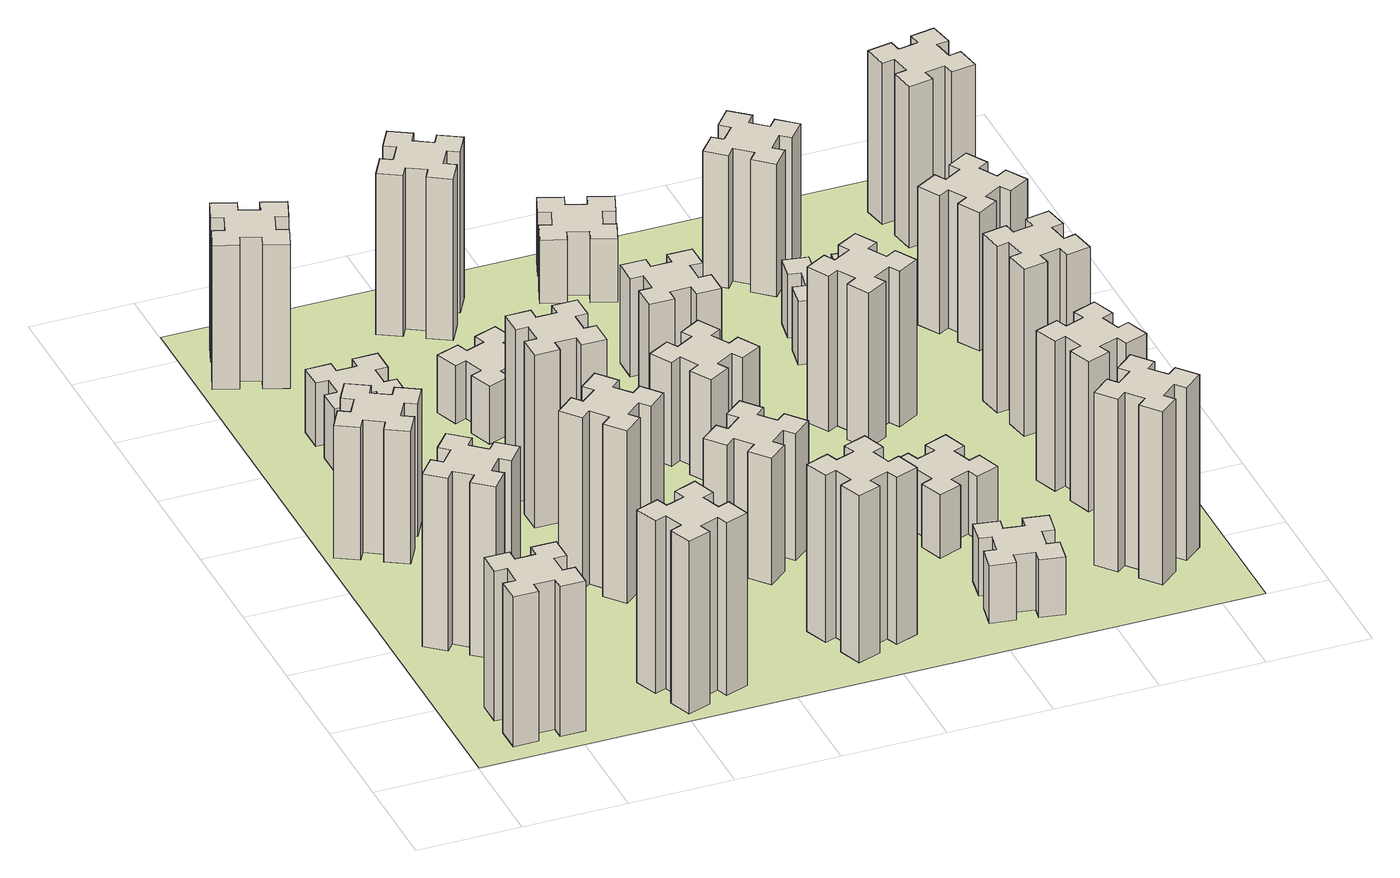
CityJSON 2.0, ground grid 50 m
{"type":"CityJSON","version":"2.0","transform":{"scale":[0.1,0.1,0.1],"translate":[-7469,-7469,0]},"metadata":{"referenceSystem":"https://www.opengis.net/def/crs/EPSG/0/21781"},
"CityObjects":{
"building1":{"type":"Building","attributes":{"class":"1000","function":"1000","usage":"1000","yearOfConstruction":2016,"roofType":"1000","measuredHeight":78,"storeysAboveGround":30,"storeysBelowGround":0},"geometry":[{"type":"Solid","lod":"1","boundaries":[[[[0,1,2,3,4,5,6,7,8,9,10,11,12,13,14,15,16,17,18,19]],[[17,16,20,21]],[[16,15,22,20]],[[15,14,23,22]],[[14,13,24,23]],[[13,12,25,24]],[[12,11,26,25]],[[11,10,27,26]],[[10,9,28,27]],[[9,8,29,28]],[[8,7,30,29]],[[7,6,31,30]],[[6,5,32,31]],[[5,4,33,32]],[[4,3,34,33]],[[3,2,35,34]],[[2,1,36,35]],[[1,0,37,36]],[[0,19,38,37]],[[19,18,39,38]],[[18,17,21,39]],[[24,25,26,27,28,29,30,31,32,33,34,35,36,37,38,39,21,20,22,23]]]]}]},
"building2":{"type":"Building","attributes":{"class":"1000","function":"1000","usage":"1000","yearOfConstruction":2016,"roofType":"1000","measuredHeight":90,"storeysAboveGround":30,"storeysBelowGround":0},"geometry":[{"type":"Solid","lod":"1","boundaries":[[[[40,41,42,43,44,45,46,47,48,49,50,51,52,53,54,55,56,57,58,59]],[[57,56,60,61]],[[56,55,62,60]],[[55,54,63,62]],[[54,53,64,63]],[[53,52,65,64]],[[52,51,66,65]],[[51,50,67,66]],[[50,49,68,67]],[[49,48,69,68]],[[48,47,70,69]],[[47,46,71,70]],[[46,45,72,71]],[[45,44,73,72]],[[44,43,74,73]],[[43,42,75,74]],[[42,41,76,75]],[[41,40,77,76]],[[40,59,78,77]],[[59,58,79,78]],[[58,57,61,79]],[[64,65,66,67,68,69,70,71,72,73,74,75,76,77,78,79,61,60,62,63]]]]}]},
"building3":{"type":"Building","attributes":{"class":"1000","function":"1000","usage":"1000","yearOfConstruction":2016,"roofType":"1000","measuredHeight":69,"storeysAboveGround":30,"storeysBelowGround":0},"geometry":[{"type":"Solid","lod":"1","boundaries":[[[[80,81,82,83,84,85,86,87,88,89,90,91,92,93,94,95,96,97,98,99]],[[97,96,100,101]],[[96,95,102,100]],[[95,94,103,102]],[[94,93,104,103]],[[93,92,105,104]],[[92,91,106,105]],[[91,90,107,106]],[[90,89,108,107]],[[89,88,109,108]],[[88,87,110,109]],[[87,86,111,110]],[[86,85,112,111]],[[85,84,113,112]],[[84,83,114,113]],[[83,82,115,114]],[[82,81,116,115]],[[81,80,117,116]],[[80,99,118,117]],[[99,98,119,118]],[[98,97,101,119]],[[104,105,106,107,108,109,110,111,112,113,114,115,116,117,118,119,101,100,102,103]]]]}]},
"building4":{"type":"Building","attributes":{"class":"1000","function":"1000","usage":"1000","yearOfConstruction":2016,"roofType":"1000","measuredHeight":90,"storeysAboveGround":30,"storeysBelowGround":0},"geometry":[{"type":"Solid","lod":"1","boundaries":[[[[120,121,122,123,124,125,126,127,128,129,130,131,132,133,134,135,136,137,138,139]],[[137,136,140,141]],[[136,135,142,140]],[[135,134,143,142]],[[134,133,144,143]],[[133,132,145,144]],[[132,131,146,145]],[[131,130,147,146]],[[130,129,148,147]],[[129,128,149,148]],[[128,127,150,149]],[[127,126,151,150]],[[126,125,152,151]],[[125,124,153,152]],[[124,123,154,153]],[[123,122,155,154]],[[122,121,156,155]],[[121,120,157,156]],[[120,139,158,157]],[[139,138,159,158]],[[138,137,141,159]],[[144,145,146,147,148,149,150,151,152,153,154,155,156,157,158,159,141,140,142,143]]]]}]},
"building5":{"type":"Building","attributes":{"class":"1000","function":"1000","usage":"1000","yearOfConstruction":2016,"roofType":"1000","measuredHeight":33,"storeysAboveGround":30,"storeysBelowGround":0},"geometry":[{"type":"Solid","lod":"1","boundaries":[[[[160,161,162,163,164,165,166,167,168,169,170,171,172,173,174,175,176,177,178,179]],[[177,176,180,181]],[[176,175,182,180]],[[175,174,183,182]],[[174,173,184,183]],[[173,172,185,184]],[[172,171,186,185]],[[171,170,187,186]],[[170,169,188,187]],[[169,168,189,188]],[[168,167,190,189]],[[167,166,191,190]],[[166,165,192,191]],[[165,164,193,192]],[[164,163,194,193]],[[163,162,195,194]],[[162,161,196,195]],[[161,160,197,196]],[[160,179,198,197]],[[179,178,199,198]],[[178,177,181,199]],[[184,185,186,187,188,189,190,191,192,193,194,195,196,197,198,199,181,180,182,183]]]]}]},
"building6":{"type":"Building","attributes":{"class":"1000","function":"1000","usage":"1000","yearOfConstruction":2016,"roofType":"1000","measuredHeight":75,"storeysAboveGround":30,"storeysBelowGround":0},"geometry":[{"type":"Solid","lod":"1","boundaries":[[[[200,201,202,203,204,205,206,207,208,209,210,211,212,213,214,215,216,217,218,219]],[[217,216,220,221]],[[216,215,222,220]],[[215,214,223,222]],[[214,213,224,223]],[[213,212,225,224]],[[212,211,226,225]],[[211,210,227,226]],[[210,209,228,227]],[[209,208,229,228]],[[208,207,230,229]],[[207,206,231,230]],[[206,205,232,231]],[[205,204,233,232]],[[204,203,234,233]],[[203,202,235,234]],[[202,201,236,235]],[[201,200,237,236]],[[200,219,238,237]],[[219,218,239,238]],[[218,217,221,239]],[[224,225,226,227,228,229,230,231,232,233,234,235,236,237,238,239,221,220,222,223]]]]}]},
"building7":{"type":"Building","attributes":{"class":"1000","function":"1000","usage":"1000","yearOfConstruction":2016,"roofType":"1000","measuredHeight":90,"storeysAboveGround":30,"storeysBelowGround":0},"geometry":[{"type":"Solid","lod":"1","boundaries":[[[[240,241,242,243,244,245,246,247,248,249,250,251,252,253,254,255,256,257,258,259]],[[257,256,260,261]],[[256,255,262,260]],[[255,254,263,262]],[[254,253,264,263]],[[253,252,265,264]],[[252,251,266,265]],[[251,250,267,266]],[[250,249,268,267]],[[249,248,269,268]],[[248,247,270,269]],[[247,246,271,270]],[[246,245,272,271]],[[245,244,273,272]],[[244,243,274,273]],[[243,242,275,274]],[[242,241,276,275]],[[241,240,277,276]],[[240,259,278,277]],[[259,258,279,278]],[[258,257,261,279]],[[264,265,266,267,268,269,270,271,272,273,274,275,276,277,278,279,261,260,262,263]]]]}]},
"building8":{"type":"Building","attributes":{"class":"1000","function":"1000","usage":"1000","yearOfConstruction":2016,"roofType":"1000","measuredHeight":90,"storeysAboveGround":30,"storeysBelowGround":0},"geometry":[{"type":"Solid","lod":"1","boundaries":[[[[280,281,282,283,284,285,286,287,288,289,290,291,292,293,294,295,296,297,298,299]],[[297,296,300,301]],[[296,295,302,300]],[[295,294,303,302]],[[294,293,304,303]],[[293,292,305,304]],[[292,291,306,305]],[[291,290,307,306]],[[290,289,308,307]],[[289,288,309,308]],[[288,287,310,309]],[[287,286,311,310]],[[286,285,312,311]],[[285,284,313,312]],[[284,283,314,313]],[[283,282,315,314]],[[282,281,316,315]],[[281,280,317,316]],[[280,299,318,317]],[[299,298,319,318]],[[298,297,301,319]],[[304,305,306,307,308,309,310,311,312,313,314,315,316,317,318,319,301,300,302,303]]]]}]},
"building9":{"type":"Building","attributes":{"class":"1000","function":"1000","usage":"1000","yearOfConstruction":2016,"roofType":"1000","measuredHeight":30,"storeysAboveGround":30,"storeysBelowGround":0},"geometry":[{"type":"Solid","lod":"1","boundaries":[[[[320,321,322,323,324,325,326,327,328,329,330,331,332,333,334,335,336,337,338,339]],[[337,336,340,341]],[[336,335,342,340]],[[335,334,343,342]],[[334,333,344,343]],[[333,332,345,344]],[[332,331,346,345]],[[331,330,347,346]],[[330,329,348,347]],[[329,328,349,348]],[[328,327,350,349]],[[327,326,351,350]],[[326,325,352,351]],[[325,324,353,352]],[[324,323,354,353]],[[323,322,355,354]],[[322,321,356,355]],[[321,320,357,356]],[[320,339,358,357]],[[339,338,359,358]],[[338,337,341,359]],[[344,345,346,347,348,349,350,351,352,353,354,355,356,357,358,359,341,340,342,343]]]]}]},
"building10":{"type":"Building","attributes":{"class":"1000","function":"1000","usage":"1000","yearOfConstruction":2016,"roofType":"1000","measuredHeight":87,"storeysAboveGround":30,"storeysBelowGround":0},"geometry":[{"type":"Solid","lod":"1","boundaries":[[[[360,361,362,363,364,365,366,367,368,369,370,371,372,373,374,375,376,377,378,379]],[[377,376,380,381]],[[376,375,382,380]],[[375,374,383,382]],[[374,373,384,383]],[[373,372,385,384]],[[372,371,386,385]],[[371,370,387,386]],[[370,369,388,387]],[[369,368,389,388]],[[368,367,390,389]],[[367,366,391,390]],[[366,365,392,391]],[[365,364,393,392]],[[364,363,394,393]],[[363,362,395,394]],[[362,361,396,395]],[[361,360,397,396]],[[360,379,398,397]],[[379,378,399,398]],[[378,377,381,399]],[[384,385,386,387,388,389,390,391,392,393,394,395,396,397,398,399,381,380,382,383]]]]}]},
"building11":{"type":"Building","attributes":{"class":"1000","function":"1000","usage":"1000","yearOfConstruction":2016,"roofType":"1000","measuredHeight":66,"storeysAboveGround":30,"storeysBelowGround":0},"geometry":[{"type":"Solid","lod":"1","boundaries":[[[[400,401,402,403,404,405,406,407,408,409,410,411,412,413,414,415,416,417,418,419]],[[417,416,420,421]],[[416,415,422,420]],[[415,414,423,422]],[[414,413,424,423]],[[413,412,425,424]],[[412,411,426,425]],[[411,410,427,426]],[[410,409,428,427]],[[409,408,429,428]],[[408,407,430,429]],[[407,406,431,430]],[[406,405,432,431]],[[405,404,433,432]],[[404,403,434,433]],[[403,402,435,434]],[[402,401,436,435]],[[401,400,437,436]],[[400,419,438,437]],[[419,418,439,438]],[[418,417,421,439]],[[424,425,426,427,428,429,430,431,432,433,434,435,436,437,438,439,421,420,422,423]]]]}]},
"building12":{"type":"Building","attributes":{"class":"1000","function":"1000","usage":"1000","yearOfConstruction":2016,"roofType":"1000","measuredHeight":84,"storeysAboveGround":30,"storeysBelowGround":0},"geometry":[{"type":"Solid","lod":"1","boundaries":[[[[440,441,442,443,444,445,446,447,448,449,450,451,452,453,454,455,456,457,458,459]],[[457,456,460,461]],[[456,455,462,460]],[[455,454,463,462]],[[454,453,464,463]],[[453,452,465,464]],[[452,451,466,465]],[[451,450,467,466]],[[450,449,468,467]],[[449,448,469,468]],[[448,447,470,469]],[[447,446,471,470]],[[446,445,472,471]],[[445,444,473,472]],[[444,443,474,473]],[[443,442,475,474]],[[442,441,476,475]],[[441,440,477,476]],[[440,459,478,477]],[[459,458,479,478]],[[458,457,461,479]],[[464,465,466,467,468,469,470,471,472,473,474,475,476,477,478,479,461,460,462,463]]]]}]},
"building13":{"type":"Building","attributes":{"class":"1000","function":"1000","usage":"1000","yearOfConstruction":2016,"roofType":"1000","measuredHeight":54,"storeysAboveGround":30,"storeysBelowGround":0},"geometry":[{"type":"Solid","lod":"1","boundaries":[[[[480,481,482,483,484,485,486,487,488,489,490,491,492,493,494,495,496,497,498,499]],[[497,496,500,501]],[[496,495,502,500]],[[495,494,503,502]],[[494,493,504,503]],[[493,492,505,504]],[[492,491,506,505]],[[491,490,507,506]],[[490,489,508,507]],[[489,488,509,508]],[[488,487,510,509]],[[487,486,511,510]],[[486,485,512,511]],[[485,484,513,512]],[[484,483,514,513]],[[483,482,515,514]],[[482,481,516,515]],[[481,480,517,516]],[[480,499,518,517]],[[499,498,519,518]],[[498,497,501,519]],[[504,505,506,507,508,509,510,511,512,513,514,515,516,517,518,519,501,500,502,503]]]]}]},
"building14":{"type":"Building","attributes":{"class":"1000","function":"1000","usage":"1000","yearOfConstruction":2016,"roofType":"1000","measuredHeight":51,"storeysAboveGround":30,"storeysBelowGround":0},"geometry":[{"type":"Solid","lod":"1","boundaries":[[[[520,521,522,523,524,525,526,527,528,529,530,531,532,533,534,535,536,537,538,539]],[[537,536,540,541]],[[536,535,542,540]],[[535,534,543,542]],[[534,533,544,543]],[[533,532,545,544]],[[532,531,546,545]],[[531,530,547,546]],[[530,529,548,547]],[[529,528,549,548]],[[528,527,550,549]],[[527,526,551,550]],[[526,525,552,551]],[[525,524,553,552]],[[524,523,554,553]],[[523,522,555,554]],[[522,521,556,555]],[[521,520,557,556]],[[520,539,558,557]],[[539,538,559,558]],[[538,537,541,559]],[[544,545,546,547,548,549,550,551,552,553,554,555,556,557,558,559,541,540,542,543]]]]}]},
"building15":{"type":"Building","attributes":{"class":"1000","function":"1000","usage":"1000","yearOfConstruction":2016,"roofType":"1000","measuredHeight":30,"storeysAboveGround":30,"storeysBelowGround":0},"geometry":[{"type":"Solid","lod":"1","boundaries":[[[[560,561,562,563,564,565,566,567,568,569,570,571,572,573,574,575,576,577,578,579]],[[577,576,580,581]],[[576,575,582,580]],[[575,574,583,582]],[[574,573,584,583]],[[573,572,585,584]],[[572,571,586,585]],[[571,570,587,586]],[[570,569,588,587]],[[569,568,589,588]],[[568,567,590,589]],[[567,566,591,590]],[[566,565,592,591]],[[565,564,593,592]],[[564,563,594,593]],[[563,562,595,594]],[[562,561,596,595]],[[561,560,597,596]],[[560,579,598,597]],[[579,578,599,598]],[[578,577,581,599]],[[584,585,586,587,588,589,590,591,592,593,594,595,596,597,598,599,581,580,582,583]]]]}]},
"building16":{"type":"Building","attributes":{"class":"1000","function":"1000","usage":"1000","yearOfConstruction":2016,"roofType":"1000","measuredHeight":33,"storeysAboveGround":30,"storeysBelowGround":0},"geometry":[{"type":"Solid","lod":"1","boundaries":[[[[600,601,602,603,604,605,606,607,608,609,610,611,612,613,614,615,616,617,618,619]],[[617,616,620,621]],[[616,615,622,620]],[[615,614,623,622]],[[614,613,624,623]],[[613,612,625,624]],[[612,611,626,625]],[[611,610,627,626]],[[610,609,628,627]],[[609,608,629,628]],[[608,607,630,629]],[[607,606,631,630]],[[606,605,632,631]],[[605,604,633,632]],[[604,603,634,633]],[[603,602,635,634]],[[602,601,636,635]],[[601,600,637,636]],[[600,619,638,637]],[[619,618,639,638]],[[618,617,621,639]],[[624,625,626,627,628,629,630,631,632,633,634,635,636,637,638,639,621,620,622,623]]]]}]},
"building17":{"type":"Building","attributes":{"class":"1000","function":"1000","usage":"1000","yearOfConstruction":2016,"roofType":"1000","measuredHeight":33,"storeysAboveGround":30,"storeysBelowGround":0},"geometry":[{"type":"Solid","lod":"1","boundaries":[[[[640,641,642,643,644,645,646,647,648,649,650,651,652,653,654,655,656,657,658,659]],[[657,656,660,661]],[[656,655,662,660]],[[655,654,663,662]],[[654,653,664,663]],[[653,652,665,664]],[[652,651,666,665]],[[651,650,667,666]],[[650,649,668,667]],[[649,648,669,668]],[[648,647,670,669]],[[647,646,671,670]],[[646,645,672,671]],[[645,644,673,672]],[[644,643,674,673]],[[643,642,675,674]],[[642,641,676,675]],[[641,640,677,676]],[[640,659,678,677]],[[659,658,679,678]],[[658,657,661,679]],[[664,665,666,667,668,669,670,671,672,673,674,675,676,677,678,679,661,660,662,663]]]]}]},
"building18":{"type":"Building","attributes":{"class":"1000","function":"1000","usage":"1000","yearOfConstruction":2016,"roofType":"1000","measuredHeight":81,"storeysAboveGround":30,"storeysBelowGround":0},"geometry":[{"type":"Solid","lod":"1","boundaries":[[[[680,681,682,683,684,685,686,687,688,689,690,691,692,693,694,695,696,697,698,699]],[[697,696,700,701]],[[696,695,702,700]],[[695,694,703,702]],[[694,693,704,703]],[[693,692,705,704]],[[692,691,706,705]],[[691,690,707,706]],[[690,689,708,707]],[[689,688,709,708]],[[688,687,710,709]],[[687,686,711,710]],[[686,685,712,711]],[[685,684,713,712]],[[684,683,714,713]],[[683,682,715,714]],[[682,681,716,715]],[[681,680,717,716]],[[680,699,718,717]],[[699,698,719,718]],[[698,697,701,719]],[[704,705,706,707,708,709,710,711,712,713,714,715,716,717,718,719,701,700,702,703]]]]}]},
"building19":{"type":"Building","attributes":{"class":"1000","function":"1000","usage":"1000","yearOfConstruction":2016,"roofType":"1000","measuredHeight":33,"storeysAboveGround":30,"storeysBelowGround":0},"geometry":[{"type":"Solid","lod":"1","boundaries":[[[[720,721,722,723,724,725,726,727,728,729,730,731,732,733,734,735,736,737,738,739]],[[737,736,740,741]],[[736,735,742,740]],[[735,734,743,742]],[[734,733,744,743]],[[733,732,745,744]],[[732,731,746,745]],[[731,730,747,746]],[[730,729,748,747]],[[729,728,749,748]],[[728,727,750,749]],[[727,726,751,750]],[[726,725,752,751]],[[725,724,753,752]],[[724,723,754,753]],[[723,722,755,754]],[[722,721,756,755]],[[721,720,757,756]],[[720,739,758,757]],[[739,738,759,758]],[[738,737,741,759]],[[744,745,746,747,748,749,750,751,752,753,754,755,756,757,758,759,741,740,742,743]]]]}]},
"building20":{"type":"Building","attributes":{"class":"1000","function":"1000","usage":"1000","yearOfConstruction":2016,"roofType":"1000","measuredHeight":90,"storeysAboveGround":30,"storeysBelowGround":0},"geometry":[{"type":"Solid","lod":"1","boundaries":[[[[760,761,762,763,764,765,766,767,768,769,770,771,772,773,774,775,776,777,778,779]],[[777,776,780,781]],[[776,775,782,780]],[[775,774,783,782]],[[774,773,784,783]],[[773,772,785,784]],[[772,771,786,785]],[[771,770,787,786]],[[770,769,788,787]],[[769,768,789,788]],[[768,767,790,789]],[[767,766,791,790]],[[766,765,792,791]],[[765,764,793,792]],[[764,763,794,793]],[[763,762,795,794]],[[762,761,796,795]],[[761,760,797,796]],[[760,779,798,797]],[[779,778,799,798]],[[778,777,781,799]],[[784,785,786,787,788,789,790,791,792,793,794,795,796,797,798,799,781,780,782,783]]]]}]},
"building21":{"type":"Building","attributes":{"class":"1000","function":"1000","usage":"1000","yearOfConstruction":2016,"roofType":"1000","measuredHeight":69,"storeysAboveGround":30,"storeysBelowGround":0},"geometry":[{"type":"Solid","lod":"1","boundaries":[[[[800,801,802,803,804,805,806,807,808,809,810,811,812,813,814,815,816,817,818,819]],[[817,816,820,821]],[[816,815,822,820]],[[815,814,823,822]],[[814,813,824,823]],[[813,812,825,824]],[[812,811,826,825]],[[811,810,827,826]],[[810,809,828,827]],[[809,808,829,828]],[[808,807,830,829]],[[807,806,831,830]],[[806,805,832,831]],[[805,804,833,832]],[[804,803,834,833]],[[803,802,835,834]],[[802,801,836,835]],[[801,800,837,836]],[[800,819,838,837]],[[819,818,839,838]],[[818,817,821,839]],[[824,825,826,827,828,829,830,831,832,833,834,835,836,837,838,839,821,820,822,823]]]]}]},
"building22":{"type":"Building","attributes":{"class":"1000","function":"1000","usage":"1000","yearOfConstruction":2016,"roofType":"1000","measuredHeight":78,"storeysAboveGround":30,"storeysBelowGround":0},"geometry":[{"type":"Solid","lod":"1","boundaries":[[[[840,841,842,843,844,845,846,847,848,849,850,851,852,853,854,855,856,857,858,859]],[[857,856,860,861]],[[856,855,862,860]],[[855,854,863,862]],[[854,853,864,863]],[[853,852,865,864]],[[852,851,866,865]],[[851,850,867,866]],[[850,849,868,867]],[[849,848,869,868]],[[848,847,870,869]],[[847,846,871,870]],[[846,845,872,871]],[[845,844,873,872]],[[844,843,874,873]],[[843,842,875,874]],[[842,841,876,875]],[[841,840,877,876]],[[840,859,878,877]],[[859,858,879,878]],[[858,857,861,879]],[[864,865,866,867,868,869,870,871,872,873,874,875,876,877,878,879,861,860,862,863]]]]}]},
"building23":{"type":"Building","attributes":{"class":"1000","function":"1000","usage":"1000","yearOfConstruction":2016,"roofType":"1000","measuredHeight":87,"storeysAboveGround":30,"storeysBelowGround":0},"geometry":[{"type":"Solid","lod":"1","boundaries":[[[[880,881,882,883,884,885,886,887,888,889,890,891,892,893,894,895,896,897,898,899]],[[897,896,900,901]],[[896,895,902,900]],[[895,894,903,902]],[[894,893,904,903]],[[893,892,905,904]],[[892,891,906,905]],[[891,890,907,906]],[[890,889,908,907]],[[889,888,909,908]],[[888,887,910,909]],[[887,886,911,910]],[[886,885,912,911]],[[885,884,913,912]],[[884,883,914,913]],[[883,882,915,914]],[[882,881,916,915]],[[881,880,917,916]],[[880,899,918,917]],[[899,898,919,918]],[[898,897,901,919]],[[904,905,906,907,908,909,910,911,912,913,914,915,916,917,918,919,901,900,902,903]]]]}]},
"building24":{"type":"Building","attributes":{"class":"1000","function":"1000","usage":"1000","yearOfConstruction":2016,"roofType":"1000","measuredHeight":72,"storeysAboveGround":30,"storeysBelowGround":0},"geometry":[{"type":"Solid","lod":"1","boundaries":[[[[920,921,922,923,924,925,926,927,928,929,930,931,932,933,934,935,936,937,938,939]],[[937,936,940,941]],[[936,935,942,940]],[[935,934,943,942]],[[934,933,944,943]],[[933,932,945,944]],[[932,931,946,945]],[[931,930,947,946]],[[930,929,948,947]],[[929,928,949,948]],[[928,927,950,949]],[[927,926,951,950]],[[926,925,952,951]],[[925,924,953,952]],[[924,923,954,953]],[[923,922,955,954]],[[922,921,956,955]],[[921,920,957,956]],[[920,939,958,957]],[[939,938,959,958]],[[938,937,941,959]],[[944,945,946,947,948,949,950,951,952,953,954,955,956,957,958,959,941,940,942,943]]]]}]},
"building25":{"type":"Building","attributes":{"class":"1000","function":"1000","usage":"1000","yearOfConstruction":2016,"roofType":"1000","measuredHeight":84,"storeysAboveGround":30,"storeysBelowGround":0},"geometry":[{"type":"Solid","lod":"1","boundaries":[[[[960,961,962,963,964,965,966,967,968,969,970,971,972,973,974,975,976,977,978,979]],[[977,976,980,981]],[[976,975,982,980]],[[975,974,983,982]],[[974,973,984,983]],[[973,972,985,984]],[[972,971,986,985]],[[971,970,987,986]],[[970,969,988,987]],[[969,968,989,988]],[[968,967,990,989]],[[967,966,991,990]],[[966,965,992,991]],[[965,964,993,992]],[[964,963,994,993]],[[963,962,995,994]],[[962,961,996,995]],[[961,960,997,996]],[[960,979,998,997]],[[979,978,999,998]],[[978,977,981,999]],[[984,985,986,987,988,989,990,991,992,993,994,995,996,997,998,999,981,980,982,983]]]]}]},
"landuse1":{"type":"LandUse","attributes":{"name":"plot1","function":"1010"},"geometry":[{"type":"MultiSurface","lod":"1","boundaries":[[[1000,1001,1002,1003]]]}]}
},
"vertices":[
[265,325,0],[265,225,0],[205,225,0],[205,105,0],[325,105,0],[325,165,0],[425,165,0],[425,105,0],[545,105,0],[545,225,0],[485,225,0],[485,325,0],[545,325,0],[545,445,0],[425,445,0],[425,385,0],[325,385,0],[325,445,0],[205,445,0],[205,325,0],[325,385,780],[325,445,780],[425,385,780],[425,445,780],[545,445,780],[545,325,780],[485,325,780],[485,225,780],[545,225,780],[545,105,780],[425,105,780],[425,165,780],[325,165,780],[325,105,780],[205,105,780],[205,225,780],[265,225,780],[265,325,780],[205,325,780],[205,445,780],
[484,1067,0],[408,1132,0],[446,1178,0],[354,1255,0],[277,1163,0],[323,1124,0],[259,1048,0],[213,1086,0],[136,994,0],[228,917,0],[266,963,0],[343,899,0],[304,853,0],[396,776,0],[473,868,0],[427,906,0],[492,983,0],[538,944,0],[615,1036,0],[523,1113,0],[492,983,900],[538,944,900],[427,906,900],[473,868,900],[396,776,900],[304,853,900],[343,899,900],[266,963,900],[228,917,900],[136,994,900],[213,1086,900],[259,1048,900],[323,1124,900],[277,1163,900],[354,1255,900],[446,1178,900],[408,1132,900],[484,1067,900],[523,1113,900],[615,1036,900],
[374,1926,0],[287,1976,0],[317,2028,0],[213,2088,0],[153,1984,0],[205,1954,0],[155,1867,0],[103,1897,0],[43,1793,0],[147,1733,0],[177,1785,0],[264,1735,0],[234,1683,0],[338,1623,0],[398,1727,0],[346,1757,0],[396,1844,0],[448,1814,0],[508,1918,0],[404,1978,0],[396,1844,690],[448,1814,690],[346,1757,690],[398,1727,690],[338,1623,690],[234,1683,690],[264,1735,690],[177,1785,690],[147,1733,690],[43,1793,690],[103,1897,690],[155,1867,690],[205,1954,690],[153,1984,690],[213,2088,690],[317,2028,690],[287,1976,690],[374,1926,690],[404,1978,690],[508,1918,690],
[1106,155,0],[1200,189,0],[1220,133,0],[1333,174,0],[1292,287,0],[1236,266,0],[1202,360,0],[1258,380,0],[1217,493,0],[1104,452,0],[1125,396,0],[1031,362,0],[1010,418,0],[897,377,0],[939,264,0],[995,285,0],[1029,191,0],[973,170,0],[1014,57,0],[1127,99,0],[1029,191,900],[973,170,900],[995,285,900],[939,264,900],[897,377,900],[1010,418,900],[1031,362,900],[1125,396,900],[1104,452,900],[1217,493,900],[1258,380,900],[1202,360,900],[1236,266,900],[1292,287,900],[1333,174,900],[1220,133,900],[1200,189,900],[1106,155,900],[1127,99,900],[1014,57,900],
[425,2485,0],[525,2485,0],[525,2425,0],[645,2425,0],[645,2545,0],[585,2545,0],[585,2645,0],[645,2645,0],[645,2765,0],[525,2765,0],[525,2705,0],[425,2705,0],[425,2765,0],[305,2765,0],[305,2645,0],[365,2645,0],[365,2545,0],[305,2545,0],[305,2425,0],[425,2425,0],[365,2545,330],[305,2545,330],[365,2645,330],[305,2645,330],[305,2765,330],[425,2765,330],[425,2705,330],[525,2705,330],[525,2765,330],[645,2765,330],[645,2645,330],[585,2645,330],[585,2545,330],[645,2545,330],[645,2425,330],[525,2425,330],[525,2485,330],[425,2485,330],[425,2425,330],[305,2425,330],
[362,3251,0],[396,3345,0],[452,3324,0],[493,3437,0],[380,3478,0],[360,3422,0],[266,3456,0],[287,3512,0],[174,3553,0],[133,3440,0],[189,3420,0],[155,3326,0],[99,3347,0],[57,3234,0],[170,3193,0],[191,3249,0],[285,3215,0],[264,3159,0],[377,3117,0],[418,3230,0],[285,3215,750],[264,3159,750],[191,3249,750],[170,3193,750],[57,3234,750],[99,3347,750],[155,3326,750],[189,3420,750],[133,3440,750],[174,3553,750],[287,3512,750],[266,3456,750],[360,3422,750],[380,3478,750],[493,3437,750],[452,3324,750],[396,3345,750],[362,3251,750],[418,3230,750],[377,3117,750],
[1083,1332,0],[1006,1267,0],[968,1313,0],[876,1236,0],[953,1144,0],[999,1183,0],[1063,1106,0],[1017,1068,0],[1094,976,0],[1186,1053,0],[1148,1099,0],[1224,1163,0],[1263,1117,0],[1355,1194,0],[1278,1286,0],[1232,1248,0],[1167,1324,0],[1213,1363,0],[1136,1455,0],[1044,1378,0],[1167,1324,900],[1213,1363,900],[1232,1248,900],[1278,1286,900],[1355,1194,900],[1263,1117,900],[1224,1163,900],[1148,1099,900],[1186,1053,900],[1094,976,900],[1017,1068,900],[1063,1106,900],[999,1183,900],[953,1144,900],[876,1236,900],[968,1313,900],[1006,1267,900],[1083,1332,900],[1044,1378,900],[1136,1455,900],
[1165,1965,0],[1065,1965,0],[1065,2025,0],[945,2025,0],[945,1905,0],[1005,1905,0],[1005,1805,0],[945,1805,0],[945,1685,0],[1065,1685,0],[1065,1745,0],[1165,1745,0],[1165,1685,0],[1285,1685,0],[1285,1805,0],[1225,1805,0],[1225,1905,0],[1285,1905,0],[1285,2025,0],[1165,2025,0],[1225,1905,900],[1285,1905,900],[1225,1805,900],[1285,1805,900],[1285,1685,900],[1165,1685,900],[1165,1745,900],[1065,1745,900],[1065,1685,900],[945,1685,900],[945,1805,900],[1005,1805,900],[1005,1905,900],[945,1905,900],[945,2025,900],[1065,2025,900],[1065,1965,900],[1165,1965,900],[1165,2025,900],[1285,2025,900],
[1106,2475,0],[1200,2509,0],[1220,2453,0],[1333,2494,0],[1292,2607,0],[1236,2586,0],[1202,2680,0],[1258,2700,0],[1217,2813,0],[1104,2772,0],[1125,2716,0],[1031,2682,0],[1010,2738,0],[897,2697,0],[939,2584,0],[995,2605,0],[1029,2511,0],[973,2490,0],[1014,2377,0],[1127,2419,0],[1029,2511,300],[973,2490,300],[995,2605,300],[939,2584,300],[897,2697,300],[1010,2738,300],[1031,2682,300],[1125,2716,300],[1104,2772,300],[1217,2813,300],[1258,2700,300],[1202,2680,300],[1236,2586,300],[1292,2607,300],[1333,2494,300],[1220,2453,300],[1200,2509,300],[1106,2475,300],[1127,2419,300],[1014,2377,300],
[1965,496,0],[1871,462,0],[1850,518,0],[1737,477,0],[1779,364,0],[1835,385,0],[1869,291,0],[1813,270,0],[1854,157,0],[1967,199,0],[1946,255,0],[2040,289,0],[2060,233,0],[2173,274,0],[2132,387,0],[2076,366,0],[2042,460,0],[2098,480,0],[2057,593,0],[1944,552,0],[2042,460,870],[2098,480,870],[2076,366,870],[2132,387,870],[2173,274,870],[2060,233,870],[2040,289,870],[1946,255,870],[1967,199,870],[1854,157,870],[1813,270,870],[1869,291,870],[1835,385,870],[1779,364,870],[1737,477,870],[1850,518,870],[1871,462,870],[1965,496,870],[1944,552,870],[2057,593,870],
[1788,999,0],[1864,1063,0],[1903,1017,0],[1995,1094,0],[1918,1186,0],[1872,1148,0],[1807,1224,0],[1853,1263,0],[1776,1355,0],[1684,1278,0],[1723,1232,0],[1646,1167,0],[1608,1213,0],[1516,1136,0],[1593,1044,0],[1639,1083,0],[1703,1006,0],[1657,968,0],[1734,876,0],[1826,953,0],[1703,1006,660],[1657,968,660],[1639,1083,660],[1593,1044,660],[1516,1136,660],[1608,1213,660],[1646,1167,660],[1723,1232,660],[1684,1278,660],[1776,1355,660],[1853,1263,660],[1807,1224,660],[1872,1148,660],[1918,1186,660],[1995,1094,660],[1903,1017,660],[1864,1063,660],[1788,999,660],[1826,953,660],[1734,876,660],
[1017,3365,0],[1104,3315,0],[1074,3263,0],[1178,3203,0],[1238,3307,0],[1186,3337,0],[1236,3424,0],[1288,3394,0],[1348,3498,0],[1244,3558,0],[1214,3506,0],[1127,3556,0],[1157,3608,0],[1053,3668,0],[993,3564,0],[1045,3534,0],[995,3447,0],[943,3477,0],[883,3373,0],[987,3313,0],[995,3447,840],[943,3477,840],[1045,3534,840],[993,3564,840],[1053,3668,840],[1157,3608,840],[1127,3556,840],[1214,3506,840],[1244,3558,840],[1348,3498,840],[1288,3394,840],[1236,3424,840],[1186,3337,840],[1238,3307,840],[1178,3203,840],[1074,3263,840],[1104,3315,840],[1017,3365,840],[987,3313,840],[883,3373,840],
[1844,2076,0],[1757,2026,0],[1727,2078,0],[1623,2018,0],[1683,1914,0],[1735,1944,0],[1785,1857,0],[1733,1827,0],[1793,1723,0],[1897,1783,0],[1867,1835,0],[1954,1885,0],[1984,1833,0],[2088,1893,0],[2028,1997,0],[1976,1967,0],[1926,2054,0],[1978,2084,0],[1918,2188,0],[1814,2128,0],[1926,2054,540],[1978,2084,540],[1976,1967,540],[2028,1997,540],[2088,1893,540],[1984,1833,540],[1954,1885,540],[1867,1835,540],[1897,1783,540],[1793,1723,540],[1733,1827,540],[1785,1857,540],[1735,1944,540],[1683,1914,540],[1623,2018,540],[1727,2078,540],[1757,2026,540],[1844,2076,540],[1814,2128,540],[1918,2188,540],
[2065,2545,0],[2065,2645,0],[2125,2645,0],[2125,2765,0],[2005,2765,0],[2005,2705,0],[1905,2705,0],[1905,2765,0],[1785,2765,0],[1785,2645,0],[1845,2645,0],[1845,2545,0],[1785,2545,0],[1785,2425,0],[1905,2425,0],[1905,2485,0],[2005,2485,0],[2005,2425,0],[2125,2425,0],[2125,2545,0],[2005,2485,510],[2005,2425,510],[1905,2485,510],[1905,2425,510],[1785,2425,510],[1785,2545,510],[1845,2545,510],[1845,2645,510],[1785,2645,510],[1785,2765,510],[1905,2765,510],[1905,2705,510],[2005,2705,510],[2005,2765,510],[2125,2765,510],[2125,2645,510],[2065,2645,510],[2065,2545,510],[2125,2545,510],[2125,2425,510],
[2596,444,0],[2578,345,0],[2519,356,0],[2498,237,0],[2617,217,0],[2627,276,0],[2725,258,0],[2715,199,0],[2833,178,0],[2854,297,0],[2795,307,0],[2812,405,0],[2871,395,0],[2892,513,0],[2774,534,0],[2764,475,0],[2665,492,0],[2676,551,0],[2557,572,0],[2537,454,0],[2665,492,300],[2676,551,300],[2764,475,300],[2774,534,300],[2892,513,300],[2871,395,300],[2812,405,300],[2795,307,300],[2854,297,300],[2833,178,300],[2715,199,300],[2725,258,300],[2627,276,300],[2617,217,300],[2498,237,300],[2519,356,300],[2578,345,300],[2596,444,300],[2537,454,300],[2557,572,300],
[1771,3349,0],[1865,3315,0],[1844,3259,0],[1957,3217,0],[1998,3330,0],[1942,3351,0],[1976,3445,0],[2032,3424,0],[2073,3537,0],[1960,3578,0],[1940,3522,0],[1846,3556,0],[1867,3612,0],[1754,3653,0],[1713,3540,0],[1769,3520,0],[1735,3426,0],[1679,3447,0],[1637,3334,0],[1750,3293,0],[1735,3426,330],[1679,3447,330],[1769,3520,330],[1713,3540,330],[1754,3653,330],[1867,3612,330],[1846,3556,330],[1940,3522,330],[1960,3578,330],[2073,3537,330],[2032,3424,330],[1976,3445,330],[1942,3351,330],[1998,3330,330],[1957,3217,330],[1844,3259,330],[1865,3315,330],[1771,3349,330],[1750,3293,330],[1637,3334,330],
[2716,1006,0],[2682,1100,0],[2738,1120,0],[2697,1233,0],[2584,1192,0],[2605,1136,0],[2511,1102,0],[2490,1158,0],[2377,1117,0],[2419,1004,0],[2475,1025,0],[2509,931,0],[2453,910,0],[2494,797,0],[2607,839,0],[2586,895,0],[2680,929,0],[2700,873,0],[2813,914,0],[2772,1027,0],[2680,929,330],[2700,873,330],[2586,895,330],[2607,839,330],[2494,797,330],[2453,910,330],[2509,931,330],[2475,1025,330],[2419,1004,330],[2377,1117,330],[2490,1158,330],[2511,1102,330],[2605,1136,330],[2584,1192,330],[2697,1233,330],[2738,1120,330],[2682,1100,330],[2716,1006,330],[2772,1027,330],[2813,914,330],
[2716,1967,0],[2666,2054,0],[2718,2084,0],[2658,2188,0],[2554,2128,0],[2584,2076,0],[2497,2026,0],[2467,2078,0],[2363,2018,0],[2423,1914,0],[2475,1944,0],[2525,1857,0],[2473,1827,0],[2533,1723,0],[2637,1783,0],[2607,1835,0],[2694,1885,0],[2724,1833,0],[2828,1893,0],[2768,1997,0],[2694,1885,810],[2724,1833,810],[2607,1835,810],[2637,1783,810],[2533,1723,810],[2473,1827,810],[2525,1857,810],[2475,1944,810],[2423,1914,810],[2363,2018,810],[2467,2078,810],[2497,2026,810],[2584,2076,810],[2554,2128,810],[2658,2188,810],[2718,2084,810],[2666,2054,810],[2716,1967,810],[2768,1997,810],[2828,1893,810],
[2627,2496,0],[2725,2478,0],[2715,2419,0],[2833,2398,0],[2854,2517,0],[2795,2527,0],[2812,2625,0],[2871,2615,0],[2892,2733,0],[2774,2754,0],[2764,2695,0],[2665,2712,0],[2676,2771,0],[2557,2792,0],[2537,2674,0],[2596,2664,0],[2578,2565,0],[2519,2576,0],[2498,2457,0],[2617,2437,0],[2578,2565,330],[2519,2576,330],[2596,2664,330],[2537,2674,330],[2557,2792,330],[2676,2771,330],[2665,2712,330],[2764,2695,330],[2774,2754,330],[2892,2733,330],[2871,2615,330],[2812,2625,330],[2795,2527,330],[2854,2517,330],[2833,2398,330],[2715,2419,330],[2725,2478,330],[2627,2496,330],[2617,2437,330],[2498,2457,330],
[3368,359,0],[3444,423,0],[3483,377,0],[3575,454,0],[3498,546,0],[3452,508,0],[3387,584,0],[3433,623,0],[3356,715,0],[3264,638,0],[3303,592,0],[3226,527,0],[3188,573,0],[3096,496,0],[3173,404,0],[3219,443,0],[3283,366,0],[3237,328,0],[3314,236,0],[3406,313,0],[3283,366,900],[3237,328,900],[3219,443,900],[3173,404,900],[3096,496,900],[3188,573,900],[3226,527,900],[3303,592,900],[3264,638,900],[3356,715,900],[3433,623,900],[3387,584,900],[3452,508,900],[3498,546,900],[3575,454,900],[3483,377,900],[3444,423,900],[3368,359,900],[3406,313,900],[3314,236,900],
[2704,3287,0],[2628,3352,0],[2666,3398,0],[2574,3475,0],[2497,3383,0],[2543,3344,0],[2479,3268,0],[2433,3306,0],[2356,3214,0],[2448,3137,0],[2486,3183,0],[2563,3119,0],[2524,3073,0],[2616,2996,0],[2693,3088,0],[2647,3126,0],[2712,3203,0],[2758,3164,0],[2835,3256,0],[2743,3333,0],[2712,3203,690],[2758,3164,690],[2647,3126,690],[2693,3088,690],[2616,2996,690],[2524,3073,690],[2563,3119,690],[2486,3183,690],[2448,3137,690],[2356,3214,690],[2433,3306,690],[2479,3268,690],[2543,3344,690],[2497,3383,690],[2574,3475,690],[2666,3398,690],[2628,3352,690],[2704,3287,690],[2743,3333,690],[2835,3256,690],
[3215,1125,0],[3249,1031,0],[3193,1010,0],[3234,897,0],[3347,939,0],[3326,995,0],[3420,1029,0],[3440,973,0],[3553,1014,0],[3512,1127,0],[3456,1106,0],[3422,1200,0],[3478,1220,0],[3437,1333,0],[3324,1292,0],[3345,1236,0],[3251,1202,0],[3230,1258,0],[3117,1217,0],[3159,1104,0],[3251,1202,780],[3230,1258,780],[3345,1236,780],[3324,1292,780],[3437,1333,780],[3478,1220,780],[3422,1200,780],[3456,1106,780],[3512,1127,780],[3553,1014,780],[3440,973,780],[3420,1029,780],[3326,995,780],[3347,939,780],[3234,897,780],[3193,1010,780],[3249,1031,780],[3215,1125,780],[3159,1104,780],[3117,1217,780],
[3365,1872,0],[3267,1855,0],[3257,1914,0],[3138,1893,0],[3159,1775,0],[3218,1785,0],[3236,1687,0],[3177,1677,0],[3197,1558,0],[3316,1579,0],[3305,1638,0],[3404,1656,0],[3414,1597,0],[3532,1617,0],[3511,1736,0],[3452,1725,0],[3435,1824,0],[3494,1834,0],[3473,1952,0],[3355,1931,0],[3435,1824,870],[3494,1834,870],[3452,1725,870],[3511,1736,870],[3532,1617,870],[3414,1597,870],[3404,1656,870],[3305,1638,870],[3316,1579,870],[3197,1558,870],[3177,1677,870],[3236,1687,870],[3218,1785,870],[3159,1775,870],[3138,1893,870],[3257,1914,870],[3267,1855,870],[3365,1872,870],[3355,1931,870],[3473,1952,870],
[3456,2507,0],[3406,2594,0],[3458,2624,0],[3398,2728,0],[3294,2668,0],[3324,2616,0],[3237,2566,0],[3207,2618,0],[3103,2558,0],[3163,2454,0],[3215,2484,0],[3265,2397,0],[3213,2367,0],[3273,2263,0],[3377,2323,0],[3347,2375,0],[3434,2425,0],[3464,2373,0],[3568,2433,0],[3508,2537,0],[3434,2425,720],[3464,2373,720],[3347,2375,720],[3377,2323,720],[3273,2263,720],[3213,2367,720],[3265,2397,720],[3215,2484,720],[3163,2454,720],[3103,2558,720],[3207,2618,720],[3237,2566,720],[3324,2616,720],[3294,2668,720],[3398,2728,720],[3458,2624,720],[3406,2594,720],[3456,2507,720],[3508,2537,720],[3568,2433,720],
[3552,3305,0],[3535,3404,0],[3594,3414,0],[3573,3532,0],[3455,3511,0],[3465,3452,0],[3367,3435,0],[3357,3494,0],[3238,3473,0],[3259,3355,0],[3318,3365,0],[3336,3267,0],[3277,3257,0],[3297,3138,0],[3416,3159,0],[3405,3218,0],[3504,3236,0],[3514,3177,0],[3632,3197,0],[3611,3316,0],[3504,3236,840],[3514,3177,840],[3405,3218,840],[3416,3159,840],[3297,3138,840],[3277,3257,840],[3336,3267,840],[3318,3365,840],[3259,3355,840],[3238,3473,840],[3357,3494,840],[3367,3435,840],[3465,3452,840],[3455,3511,840],[3573,3532,840],[3594,3414,840],[3535,3404,840],[3552,3305,840],[3611,3316,840],[3632,3197,840],
[5,3705,0],[3705,3705,0],[3705,5,0],[5,5,0]
]}
